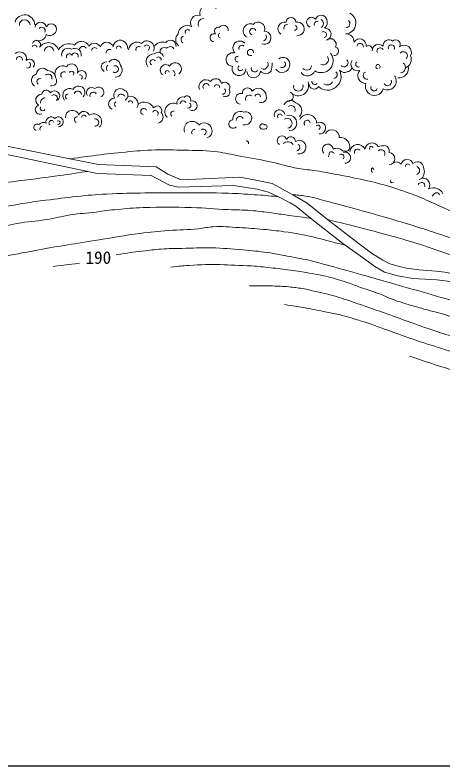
# Model space of a CAD drawing. Units: millimetres, scale not verified. Extents: x 40000 to 680000, y 20000 to 380000.
# Drawn here: x 272054 to 334243, y 205000 to 314149 of the extents above; entities that cross this region are included whole.
import ezdxf
from ezdxf.enums import TextEntityAlignment as Align

# ---------------------------------------------------------------- set-up
doc = ezdxf.new("R2010")
doc.units = ezdxf.units.MM
doc.header["$LTSCALE"] = 1000
doc.layers.add('M-BGD', color=7, linetype='Continuous', lineweight=13)
doc.layers.add('M-BGD-EXST', color=7, linetype='Continuous', lineweight=25)
doc.styles.add('ＭＳ ゴシック', font='')
doc.styles.get('ＭＳ ゴシック').set_extended_font_data('MS Gothic')

msp = doc.modelspace()

# ---------------------------------------------------------------- linework, layer by layer
at = {"layer": 'M-BGD'}
for points in [[(262507, 296400), (265016, 296230), (271823, 294898), (280012, 293241), (284208, 292412)], [(305715, 295924), (305969, 295670), (305969, 295416)], [(284032, 291105), (269437, 294170), (265619, 294924), (262407, 295379)], [(284208, 292412), (292552, 292092), (294260, 291037), (296219, 290183), (304710, 290560), (307071, 290133), (309432, 289681), (312447, 288023), (314507, 286792), (317471, 284430)], [(324173, 291691), (324003, 291945), (323834, 291860), (323834, 291437), (324003, 291268)], [(315009, 284606), (312874, 286365), (312020, 286842), (310362, 287746), (308905, 288399), (307247, 288826), (303780, 289354), (295742, 289128), (294511, 289429), (291848, 290836), (284032, 291105)], [(326628, 290082), (326628, 289913), (326797, 289744), (327051, 289828)], [(315009, 284606), (319700, 280921), (322865, 278685), (324322, 277580), (325728, 276776), (327663, 276223), (329873, 275846), (333340, 275646), (334897, 275445), (338866, 274590), (341378, 273887), (352652, 268471)], [(317471, 284430), (321232, 281499), (323844, 279514), (325527, 278509), (326507, 278007), (327713, 277655), (328919, 277379), (330727, 277103), (333239, 276902), (334521, 276776), (339218, 275796), (340474, 275419), (341353, 275118), (350648, 270722), (353687, 269491)]]:
    msp.add_lwpolyline(points, dxfattribs=at)
for centre, radius, start, end in [((300201, 314394), 1294, 31.60581, 193.46069), ((319987, 312993), 1600, 274.0088, 62.45462), ((273462, 312721), 1456, 359.7443, 165.26399), ((273461, 312683), 780, 4.17693, 183.20584), ((298660, 313041), 1089, 74.96392, 214.17387), ((299466, 312843), 798, 89.75595, 208.67576), ((312147, 313066), 718, 3.18752, 174.80231), ((315142, 313090), 730, 39.80446, 250.54656), ((316518, 313233), 878, 16.49346, 158.30141), ((316169, 312896), 689, 304.21666, 58.27406), ((316318, 313083), 1116, 309.88811, 20.96346), ((320064, 312912), 641, 277.55503, 43.98363), ((275792, 312291), 824, 10.20075, 175.08434), ((275928, 311851), 522, 335.26748, 136.57813), ((277304, 312114), 770, 336.60119, 155.28411), ((297081, 311278), 1337, 59.51582, 174.75446), ((301588, 311794), 566, 72.7549, 223.51315), ((302342, 311986), 682, 349.06727, 149.31915), ((306243, 311838), 1029, 66.78194, 242.5923), ((306605, 311712), 463, 24.61273, 250.15916), ((307382, 312169), 957, 335.98698, 140.00225), ((311256, 312154), 992, 79.77117, 234.41729), ((311661, 312267), 538, 87.65631, 206.68661), ((312697, 312292), 342, 268.42345, 78.89617), ((313077, 312136), 992, 266.37147, 102.42594), ((315916, 312791), 410, 62.65012, 207.34988), ((317106, 311349), 880, 283.38112, 94.73466), ((275556, 311420), 1027, 243.42037, 355.01812), ((277111, 312122), 953, 236.07317, 340.79672), ((296567, 310567), 1167, 134.4735, 230.50561), ((296728, 310583), 553, 111.19458, 237.09339), ((297123, 311663), 363, 31.43654, 215.9436), ((301001, 310838), 594, 72.68172, 262.78873), ((301968, 311180), 364, 116.57546, 256.10492), ((308295, 310838), 942, 247.20135, 92.32905), ((308037, 310933), 548, 282.54088, 35.61012), ((316875, 311301), 445, 284.16706, 123.0917), ((320200, 310286), 1116, 356.69743, 95.22829), ((275162, 309847), 595, 320.93404, 162.63125), ((276892, 308583), 1549, 18.34931, 144.94918), ((281709, 309154), 1172, 23.57118, 149.53404), ((283593, 309044), 996, 28.73953, 144.42729), ((285387, 309240), 963, 18.64105, 162.9286), ((287344, 309433), 1050, 352.51395, 173.74607), ((289764, 309000), 1203, 56.68497, 175.19962), ((291230, 309345), 1041, 333.15398, 140.62334), ((293512, 308641), 1577, 72.33053, 143.53915), ((294651, 309683), 805, 351.64551, 145.09272), ((304724, 309359), 1013, 42.71427, 225.27556), ((317875, 309858), 850, 334.24105, 131.674), ((322135, 309707), 969, 353.2607, 147.94368), ((322203, 309551), 471, 352.96813, 168.60982), ((326375, 309699), 844, 50.1369, 185.46602), ((327380, 309870), 666, 328.12313, 134.21722), ((274891, 309383), 374, 17.75674, 149.56287), ((277006, 308875), 680, 3.72956, 176.27044), ((279851, 308304), 1675, 59.61266, 152.76576), ((279768, 308383), 948, 56.15361, 191.68125), ((280774, 308397), 909, 345.27255, 121.66974), ((281926, 309027), 557, 35.05252, 174.3011), ((283621, 308994), 411, 33.46017, 183.40973), ((285794, 308649), 502, 62.80087, 186.38371), ((287131, 309295), 354, 8.48432, 179.68691), ((290052, 309141), 438, 55.64521, 209.5829), ((291204, 309397), 400, 300.13266, 144.66221), ((293719, 308841), 587, 53.76345, 198.36771), ((294578, 308879), 673, 32.4297, 139.58847), ((305022, 309315), 443, 48.06649, 203.00887), ((306276, 308691), 449, 356.58023, 296.03964), ((318436, 308888), 635, 263.61158, 71.08331), ((323419, 309136), 559, 342.32474, 125.02161), ((324868, 308990), 916, 43.34299, 181.50873), ((325126, 308905), 472, 23.29197, 207.11028), ((326744, 309364), 456, 330.76745, 198.84369), ((328613, 308715), 1044, 331.24031, 129.68738), ((272720, 307798), 1001, 345.0796, 131.70539), ((272697, 307664), 443, 350.47669, 176.4837), ((279931, 308092), 417, 28.68468, 201.34911), ((280758, 308155), 482, 346.21235, 163.53963), ((292253, 307351), 1147, 88.46353, 218.40636), ((292840, 307933), 793, 11.88198, 134.52128), ((292885, 307654), 402, 340.21294, 128.27928), ((303740, 307674), 1002, 74.30621, 264.26345), ((304429, 307749), 392, 81.20959, 275.09518), ((310999, 307010), 984, 352.42146, 128.08877), ((316544, 307510), 1740, 237.23192, 38.10786), ((316795, 307708), 810, 249.08068, 31.54841), ((328486, 308241), 581, 312.11501, 143.17009), ((328359, 307684), 1284, 290.11911, 24.28785), ((274176, 307037), 702, 317.19403, 134.25642), ((273887, 306862), 439, 246.43182, 58.96903), ((278996, 305618), 1148, 62.68726, 201.86607), ((280280, 306137), 908, 331.87014, 146.47453), ((285324, 306614), 730, 85.93096, 243.5588), ((286006, 306372), 670, 132.66684, 210.10186), ((286442, 306781), 919, 2.06528, 146.26995), ((286606, 306286), 486, 235.45771, 111.12261), ((286631, 306131), 1000, 268.59343, 43.1646), ((292076, 307272), 400, 33.47628, 252.78393), ((293963, 306140), 800, 45.87951, 242.19946), ((295333, 306311), 908, 306.76155, 153.6273), ((304603, 306351), 1016, 158.12956, 358.68609), ((304821, 306433), 370, 119.42426, 339.37315), ((308375, 306956), 485, 313.45763, 42.30018), ((302711, 307540), 6734, 346.57285, 357.16695), ((310861, 306905), 1114, 214.26262, 358.7461), ((310865, 307000), 488, 239.57881, 47.27513), ((314431, 306865), 728, 222.50934, 350.88914), ((319871, 307205), 579, 220.39935, 47.83784), ((320383, 306519), 593, 272.60268, 34.35035), ((321851, 307016), 992, 145.04982, 288.68997), ((321978, 306998), 418, 120.395, 289.63879), ((324795, 306648), 308, 307.41729, 253.1924), ((327825, 306423), 1408, 264.68787, 12.01483), ((328008, 306515), 793, 274.58154, 54.05941), ((276054, 305538), 878, 36.56208, 177.00321), ((276805, 304901), 1161, 2.71966, 92.25945), ((279177, 305431), 486, 56.25448, 217.98771), ((280269, 305659), 343, 312.83453, 158.59172), ((281702, 305357), 715, 312.50752, 150.49117), ((294174, 305769), 303, 12.64382, 211.85423), ((294859, 305631), 452, 318.67653, 72.16779), ((306711, 306013), 993, 183.57131, 359.32912), ((306882, 306376), 501, 165.22635, 326.84867), ((308493, 306630), 1008, 218.51723, 319.63468), ((308204, 306824), 551, 234.01496, 336.49527), ((314540, 306411), 1123, 214.77307, 341.08079), ((317469, 305194), 1970, 227.55149, 28.26347), ((318316, 305476), 558, 276.07067, 49.72388), ((319934, 306786), 983, 222.10489, 298.97046), ((322989, 305327), 1111, 137.59257, 273.03319), ((323187, 305374), 546, 119.06465, 284.53816), ((275417, 304645), 969, 104.31876, 237.82006), ((275681, 304464), 442, 70.3094, 235.09146), ((276886, 305025), 538, 338.7926, 138.34827), ((277400, 304547), 697, 254.31339, 35.88162), ((281479, 305113), 349, 305.83765, 97.76517), ((299785, 303736), 1012, 47.78198, 203.6314), ((301213, 304022), 880, 12.32671, 148.16844), ((315632, 304497), 450, 173.96576, 317.42514), ((326164, 304563), 1299, 242.23906, 35.81747), ((326199, 304433), 557, 202.676, 28.13944), ((279996, 302471), 1012, 59.9845, 222.24651), ((281304, 302921), 908, 313.96428, 151.97494), ((283196, 302851), 762, 51.74378, 210.08499), ((284204, 302916), 756, 296.9512, 135.24536), ((287354, 302514), 949, 46.01674, 209.86757), ((299834, 303710), 472, 15.01684, 212.59505), ((301397, 303657), 376, 356.15826, 160.463), ((302541, 303654), 726, 331.31992, 130.10126), ((305830, 302817), 747, 22.57874, 186.90838), ((307399, 302353), 1157, 2.39846, 139.46316), ((313210, 303920), 1507, 238.44277, 19.35167), ((313220, 303777), 693, 166.23205, 18.09011), ((315510, 304106), 727, 179.06968, 329.88209), ((317451, 304821), 827, 232.13592, 330.93333), ((324292, 303779), 1319, 160.54988, 343.96078), ((324229, 303572), 459, 158.50614, 349.60307), ((275937, 301776), 869, 90.40054, 238.18219), ((276595, 302558), 670, 23.07041, 172.56017), ((277809, 302393), 734, 292.59554, 144.40577), ((277709, 302054), 510, 318.43133, 125.5431), ((279725, 302298), 355, 77.89434, 249.09693), ((281164, 302540), 550, 8.27951, 158.14254), ((283439, 302434), 503, 31.31784, 199.2376), ((287495, 302158), 513, 24.21175, 176.13927), ((287650, 302475), 809, 298.74367, 63.2665), ((297048, 301846), 551, 336.07171, 136.54816), ((302190, 303093), 441, 267.94193, 45.20068), ((302632, 302935), 660, 242.21607, 34.14359), ((304889, 301971), 782, 75.24933, 262.4923), ((306096, 301950), 555, 54.40512, 204.17369), ((307318, 302259), 407, 2.34023, 166.94812), ((307878, 302143), 724, 243.07955, 20.89487), ((311825, 302301), 663, 259.6417, 71.33621), ((276395, 301467), 628, 84.23035, 191.79523), ((286471, 301220), 824, 85.78613, 247.42887), ((286890, 301172), 388, 118.07249, 233.1301), ((288823, 301219), 1114, 328.39029, 110.65311), ((288821, 301375), 325, 353.55452, 159.45402), ((290833, 299996), 1494, 25.33421, 126.86128), ((295049, 300101), 1222, 63.58864, 225.05854), ((296474, 301348), 894, 78.80466, 189.81479), ((296486, 301264), 418, 22.11536, 185.95713), ((297228, 301015), 386, 254.48986, 59.11296), ((297814, 300969), 704, 238.97666, 111.8755), ((312091, 300695), 1029, 41.14061, 158.591), ((312534, 300221), 1198, 315.88171, 73.89083), ((275659, 300398), 664, 105.80276, 291.75331), ((276075, 300575), 362, 144.49541, 337.00694), ((280383, 299321), 990, 16.68514, 185.36177), ((290770, 300116), 452, 25.15063, 254.78885), ((292435, 299832), 427, 314.87623, 152.06606), ((292734, 300293), 648, 328.7986, 148.13182), ((295085, 299785), 413, 78.81825, 237.57894), ((310484, 299602), 779, 6.41766, 199.85038), ((312159, 300367), 611, 335.7398, 124.64906), ((277304, 298590), 759, 45.13179, 190.66276), ((278352, 298633), 712, 271.26051, 135.99824), ((281110, 298933), 423, 83.75368, 244.82904), ((282069, 299373), 773, 15.55477, 162.50318), ((282066, 299265), 333, 15.54404, 181.94828), ((283477, 298634), 1156, 318.74306, 125.04489), ((292726, 299302), 864, 279.06901, 49.2926), ((304770, 299071), 1076, 61.20706, 188.65481), ((304728, 298884), 525, 22.53897, 188.21353), ((305610, 299226), 852, 341.78352, 112.16635), ((310550, 299426), 343, 14.68817, 224.26361), ((311598, 298417), 718, 276.96971, 120.54759), ((311844, 298450), 1149, 273.37112, 104.31251), ((314601, 298415), 1279, 0.77459, 154.79397), ((275262, 297820), 470, 59.0962, 253.29191), ((276188, 297605), 922, 66.28359, 137.90592), ((276073, 297614), 395, 103.55796, 209.44491), ((277334, 298465), 348, 18.45449, 230.11926), ((278342, 298523), 268, 248.0588, 130.86584), ((283689, 298526), 531, 264.94729, 97.78056), ((297797, 297525), 1170, 32.62015, 199.95638), ((299555, 297416), 1069, 14.21022, 136.22432), ((303750, 298293), 618, 94.07376, 317.93293), ((305424, 299186), 1021, 253.74875, 347.18234), ((308025, 297937), 399, 42.4489, 303.30106), ((308374, 297894), 318, 245.84866, 99.9013), ((314510, 298412), 444, 5.87965, 215.23244), ((316049, 297812), 347, 297.13209, 129.0906), ((316341, 297720), 849, 264.34714, 122.85395), ((298176, 297063), 465, 89.61287, 210.89737), ((299399, 297143), 426, 292.43565, 128.3226), ((299756, 297265), 932, 279.68215, 26.32617), ((318115, 296412), 1061, 355.78529, 151.98787), ((310842, 295898), 684, 12.54722, 237.99763), ((312132, 295764), 684, 358.4194, 155.59136), ((313367, 294938), 978, 256.70613, 124.33543), ((319355, 295006), 1340, 1.81898, 97.80812), ((311685, 294792), 940, 34.01773, 133.96426), ((312922, 294923), 514, 277.76925, 54.88813), ((317506, 294598), 781, 2.71006, 222.17544), ((318831, 293687), 1093, 28.33841, 119.91923), ((320133, 294930), 574, 244.09212, 11.94576), ((321848, 294182), 1156, 23.04183, 175.88281), ((323921, 294544), 1014, 27.90332, 174.88732), ((323844, 294771), 282, 20.77637, 212.35373), ((326261, 289122), 6071, 93.96943, 103.75655), ((325563, 294323), 899, 349.45282, 71.98499), ((310610, 295152), 7194, 347.06272, 352.32759), ((318014, 293836), 449, 25.46128, 127.64149), ((319469, 293534), 394, 309.58611, 129.74958), ((319996, 293414), 818, 270.32069, 104.31735), ((321824, 294209), 457, 37.44862, 203.19859), ((325247, 294003), 568, 329.60492, 132.13428), ((326352, 293273), 891, 275.14738, 83.89771), ((327469, 291949), 848, 37.01453, 124.79208), ((329041, 292228), 925, 18.33134, 165.48696), ((330559, 291983), 839, 2.24153, 127.17443), ((329113, 292181), 318, 30.22798, 185.78035), ((330186, 291551), 655, 293.91704, 66.08296), ((330109, 291392), 1431, 317.26832, 25.87774), ((331370, 289456), 972, 322.82019, 125.93429), ((331118, 289304), 507, 347.42413, 156.76697), ((332837, 287458), 1571, 26.50944, 116.13715), ((333775, 287190), 1253, 118.39385, 149.84334), ((333339, 287931), 395, 11.79331, 113.84446)]:
    msp.add_arc(centre, radius, start, end, dxfattribs=at)
for points, knots in [([(280012, 293241), (281895, 293509), (282383, 293578), (283906, 293768), (285538, 293971), (286452, 294090), (288091, 294237), (289806, 294392), (290768, 294485), (292489, 294536), (294123, 294585), (295040, 294532), (296674, 294494), (298360, 294454), (299310, 294492), (300987, 294323), (302303, 294190), (303018, 293964), (304318, 293725), (306172, 293384), (307215, 293220), (309059, 292828), (310701, 292479), (311591, 292146), (313244, 291846), (314253, 291663), (314834, 291662), (315849, 291504), (317055, 291317), (317725, 291180), (318923, 290949), (320712, 290604), (321718, 290422), (323493, 290010), (324856, 289693), (325614, 289482), (326952, 289070), (328596, 288565), (329495, 288210), (331094, 287576), (332232, 287124), (332839, 286797), (333955, 286294), (335425, 285632), (335886, 285421), (337713, 284586)], [0, 0, 0, 0, 1, 1, 1, 2, 2, 2, 3, 3, 3, 4, 4, 4, 5, 5, 5, 6, 6, 6, 7, 7, 7, 8, 8, 8, 9, 9, 9, 10, 10, 10, 11, 11, 11, 12, 12, 12, 13, 13, 13, 14, 14, 14, 15, 15, 15, 15]), ([(253913, 286910), (256439, 287380), (257076, 287497), (259105, 287865), (261739, 288342), (263213, 288619), (265853, 289060), (267717, 289372), (268765, 289518), (270636, 289786), (273450, 290190), (275038, 290331), (277853, 290726), (279696, 290984), (280282, 291068), (282569, 291412)], [0, 0, 0, 0, 1, 1, 1, 2, 2, 2, 3, 3, 3, 4, 4, 4, 5, 5, 5, 5]), ([(254597, 283366), (257882, 283823), (258760, 283934), (261412, 284406), (263470, 284772), (264615, 285015), (266664, 285430), (268303, 285763), (269208, 286007), (270849, 286327), (271880, 286529), (272460, 286632), (273497, 286797), (274678, 286985), (275343, 287067), (276529, 287224), (278279, 287455), (279258, 287589), (281013, 287779), (282710, 287963), (283664, 288033), (285369, 288121), (289700, 288345), (292135, 288270), (296472, 288292), (299057, 288305), (300507, 288342), (303091, 288249), (304544, 288197), (305356, 288137), (306806, 288035), (308196, 287938), (308643, 287899), (310362, 287746)], [0, 0, 0, 0, 1, 1, 1, 2, 2, 2, 3, 3, 3, 4, 4, 4, 5, 5, 5, 6, 6, 6, 7, 7, 7, 8, 8, 8, 9, 9, 9, 10, 10, 10, 11, 11, 11, 11]), ([(312447, 288023), (313442, 287956), (313745, 287924), (314567, 287789), (315653, 287611), (316236, 287384), (317301, 287106), (318604, 286765), (319333, 286568), (320631, 286209), (322652, 285651), (323787, 285349), (325799, 284757), (328578, 283940), (330140, 283497), (332888, 282579), (334714, 281969), (335309, 281765), (337542, 280956)], [0, 0, 0, 0, 1, 1, 1, 2, 2, 2, 3, 3, 3, 4, 4, 4, 5, 5, 5, 6, 6, 6, 6]), ([(249967, 278854), (251016, 278968), (251293, 278999), (252145, 279067), (252911, 279129), (253352, 279064), (254109, 279196), (255010, 279353), (255481, 279588), (256372, 279793), (257067, 279954), (257475, 279958), (258166, 280135), (258979, 280343), (259419, 280512), (260216, 280776), (260987, 281031), (261402, 281224), (262180, 281459), (262905, 281677), (263327, 281739), (264059, 281929), (264995, 282171), (265509, 282350), (266451, 282569), (267359, 282781), (267887, 282805), (268799, 282996), (270193, 283289), (270943, 283595), (272344, 283850), (273982, 284149), (274928, 284134), (276572, 284406), (277947, 284633), (278697, 284870), (280073, 285089), (281532, 285321), (282364, 285342), (283831, 285516), (285050, 285661), (285727, 285786), (286949, 285900), (288397, 286035), (289210, 286105), (290664, 286156), (293415, 286254), (294959, 286231), (297710, 286156), (299798, 286100), (300963, 285959), (303048, 285858), (304332, 285795), (305056, 285834), (306337, 285729), (307374, 285644), (307952, 285562), (308984, 285430), (309920, 285312), (310441, 285219), (311376, 285089), (312794, 284891), (313243, 284835), (315009, 284606)], [0, 0, 0, 0, 1, 1, 1, 2, 2, 2, 3, 3, 3, 4, 4, 4, 5, 5, 5, 6, 6, 6, 7, 7, 7, 8, 8, 8, 9, 9, 9, 10, 10, 10, 11, 11, 11, 12, 12, 12, 13, 13, 13, 14, 14, 14, 15, 15, 15, 16, 16, 16, 17, 17, 17, 18, 18, 18, 19, 19, 19, 20, 20, 20, 21, 21, 21, 21]), ([(317471, 284430), (319550, 283914), (320079, 283783), (321747, 283354), (323318, 282949), (324198, 282718), (325766, 282299), (326807, 282020), (327394, 281875), (328429, 281570), (330039, 281096), (330931, 280796), (332523, 280264), (334395, 279638), (335425, 279235), (337296, 278606), (338911, 278063), (339428, 277896), (341441, 277250)], [0, 0, 0, 0, 1, 1, 1, 2, 2, 2, 3, 3, 3, 4, 4, 4, 5, 5, 5, 6, 6, 6, 6]), ([(270550, 279067), (272797, 279520), (273384, 279628), (275205, 279964), (278729, 280616), (280720, 280886), (284258, 281459), (286576, 281834), (287866, 282103), (290194, 282398), (291824, 282605), (292742, 282684), (294379, 282825), (296077, 282972), (297040, 282902), (298735, 283082), (299573, 283170), (300030, 283322), (300871, 283381), (302336, 283483), (303162, 283328), (304629, 283253), (306015, 283181), (306790, 283120), (308173, 282996), (309327, 282893), (309972, 282811), (311120, 282655), (314654, 282173), (315858, 281751), (320037, 280682)], [0, 0, 0, 0, 1, 1, 1, 2, 2, 2, 3, 3, 3, 4, 4, 4, 5, 5, 5, 6, 6, 6, 7, 7, 7, 8, 8, 8, 9, 9, 9, 10, 10, 10, 10]), ([(286735, 279324), (288593, 279586), (289075, 279658), (290579, 279836), (291645, 279962), (292240, 280061), (293312, 280135), (294477, 280215), (295133, 280192), (296301, 280221), (297969, 280261), (298904, 280345), (300572, 280306), (302376, 280263), (303385, 280163), (305184, 280007), (306588, 279885), (307377, 279828), (308771, 279623), (309878, 279460), (310488, 279310), (311589, 279110), (312690, 278910), (313034, 278848), (314408, 278598)], [0, 0, 0, 0, 1, 1, 1, 2, 2, 2, 3, 3, 3, 4, 4, 4, 5, 5, 5, 6, 6, 6, 7, 7, 7, 8, 8, 8, 8]), ([(314408, 278598), (316987, 277909), (317642, 277729), (319712, 277161), (323724, 276059), (325957, 275391), (329961, 274257), (332079, 273656), (333257, 273289), (335384, 272719), (337045, 272275), (337983, 272052), (339655, 271652), (342004, 271089), (343349, 270891), (345676, 270242), (346372, 270048), (346744, 269882), (347427, 269645), (348229, 269366), (348690, 269238), (349477, 268919), (350853, 268359), (351587, 267961), (352936, 267338), (354223, 266744), (354933, 266388), (356224, 265801), (357386, 265273), (358010, 264905), (359213, 264477), (360625, 263976), (361427, 263708), (362886, 263367), (363548, 263212), (363926, 263155), (364594, 263025), (367860, 262392), (368950, 262285), (373007, 261701)], [0, 0, 0, 0, 1, 1, 1, 2, 2, 2, 3, 3, 3, 4, 4, 4, 5, 5, 5, 6, 6, 6, 7, 7, 7, 8, 8, 8, 9, 9, 9, 10, 10, 10, 11, 11, 11, 12, 12, 12, 13, 13, 13, 13]), ([(294682, 277500), (295926, 277663), (296294, 277676), (297329, 277756), (300872, 278030), (302875, 277812), (306426, 277671), (307497, 277628), (308092, 277523), (309159, 277414), (310311, 277297), (310958, 277233), (312105, 277073), (313159, 276926), (313746, 276820), (314796, 276646), (315464, 276535), (315840, 276484), (316504, 276347), (317585, 276123), (318176, 275930), (319237, 275621), (319794, 275458), (320098, 275341), (320646, 275151), (321384, 274895), (321789, 274729), (322525, 274468), (323490, 274126), (324044, 273974), (325002, 273614), (325730, 273340), (326108, 273112), (326838, 272845), (327745, 272514), (328264, 272358), (329187, 272076), (329934, 271849), (330356, 271732), (331109, 271521), (332157, 271228), (332750, 271084), (333799, 270795), (335235, 270400), (336028, 270138), (337472, 269770), (338915, 269403), (339747, 269294), (341187, 268916), (342198, 268651), (342751, 268455), (343749, 268148), (345005, 267761), (345403, 267628), (346952, 267123)], [0, 0, 0, 0, 1, 1, 1, 2, 2, 2, 3, 3, 3, 4, 4, 4, 5, 5, 5, 6, 6, 6, 7, 7, 7, 8, 8, 8, 9, 9, 9, 10, 10, 10, 11, 11, 11, 12, 12, 12, 13, 13, 13, 14, 14, 14, 15, 15, 15, 16, 16, 16, 17, 17, 17, 18, 18, 18, 18]), ([(306127, 274809), (307730, 274810), (308157, 274817), (309458, 274767), (310392, 274731), (310918, 274727), (311849, 274639), (312619, 274565), (313050, 274512), (313813, 274382), (314588, 274251), (315011, 274123), (315778, 273955), (316462, 273806), (316852, 273752), (317529, 273571), (318777, 273237), (319462, 272996), (320689, 272589), (322446, 272006), (323425, 271661), (325173, 271051), (328082, 270036), (329680, 269376), (332603, 268404), (333915, 267967), (334654, 267738), (335977, 267336), (337465, 266884), (338297, 266624), (339795, 266205), (340975, 265876), (341356, 265774), (342824, 265393)], [0, 0, 0, 0, 1, 1, 1, 2, 2, 2, 3, 3, 3, 4, 4, 4, 5, 5, 5, 6, 6, 6, 7, 7, 7, 8, 8, 8, 9, 9, 9, 10, 10, 10, 11, 11, 11, 11]), ([(311236, 272050), (312570, 271860), (312923, 271808), (313999, 271622), (315221, 271413), (315899, 271262), (317114, 271020), (317881, 270867), (318314, 270801), (319074, 270618), (319796, 270443), (320196, 270326), (320908, 270115), (321765, 269861), (322244, 269717), (323093, 269437), (326137, 268433), (327787, 267709), (330830, 266699), (332541, 266131), (333515, 265860), (335226, 265292), (337182, 264644), (338223, 264114), (340200, 263534), (341305, 263209), (341945, 263104), (343064, 262830), (344388, 262506), (345128, 262316), (346455, 262001), (347777, 261688), (348199, 261593), (349846, 261223)], [0, 0, 0, 0, 1, 1, 1, 2, 2, 2, 3, 3, 3, 4, 4, 4, 5, 5, 5, 6, 6, 6, 7, 7, 7, 8, 8, 8, 9, 9, 9, 10, 10, 10, 11, 11, 11, 11]), ([(329406, 264563), (331194, 263948), (331665, 263793), (333121, 263324), (335326, 262614), (336574, 262257), (338801, 261616), (340582, 261103), (341571, 260780), (343370, 260335), (346356, 259596), (348070, 259362), (351057, 258627), (353564, 258010), (354931, 257521), (357420, 256833), (360353, 256023), (361986, 255532), (364936, 254783), (366249, 254450), (366988, 254272), (368309, 253972), (370374, 253504), (371533, 253252), (373605, 252819), (375686, 252384), (376352, 252255), (378943, 251751)], [0, 0, 0, 0, 1, 1, 1, 2, 2, 2, 3, 3, 3, 4, 4, 4, 5, 5, 5, 6, 6, 6, 7, 7, 7, 8, 8, 8, 9, 9, 9, 9])]:
    msp.add_open_spline(points, degree=3, knots=knots, dxfattribs=at)
msp.add_open_spline([(277597, 277616), (279518, 277850), (279518, 277850), (281440, 278085)], degree=3, dxfattribs=at)
at = {"layer": 'M-BGD-EXST'}
msp.add_line((40000, 205000), (579000, 205000), dxfattribs=at)

# ---------------------------------------------------------------- texts
at = {"layer": 'M-BGD', "style": 'ＭＳ ゴシック'}
msp.add_text('190', height=1833, dxfattribs=at).set_placement((284164, 277431), align=Align.BOTTOM_CENTER)

doc.saveas('drawing.dxf')
